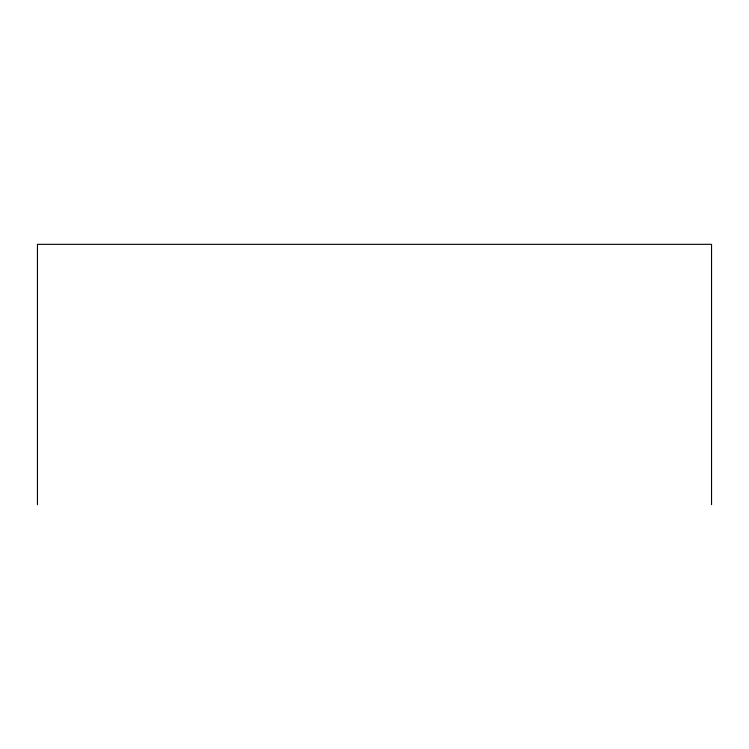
<?xml version="1.0" encoding="UTF-8"?>
<svg xmlns="http://www.w3.org/2000/svg" width="749" height="749" viewBox="0 0 749 749"><rect width="100%" height="100%" fill="white"/><g stroke="black" fill="none" stroke-linecap="round" stroke-linejoin="round"><path stroke-width="1.12" d="M711.55 504.667L711.55 244.333L37.45 244.333L37.45 504.667"/></g></svg>
